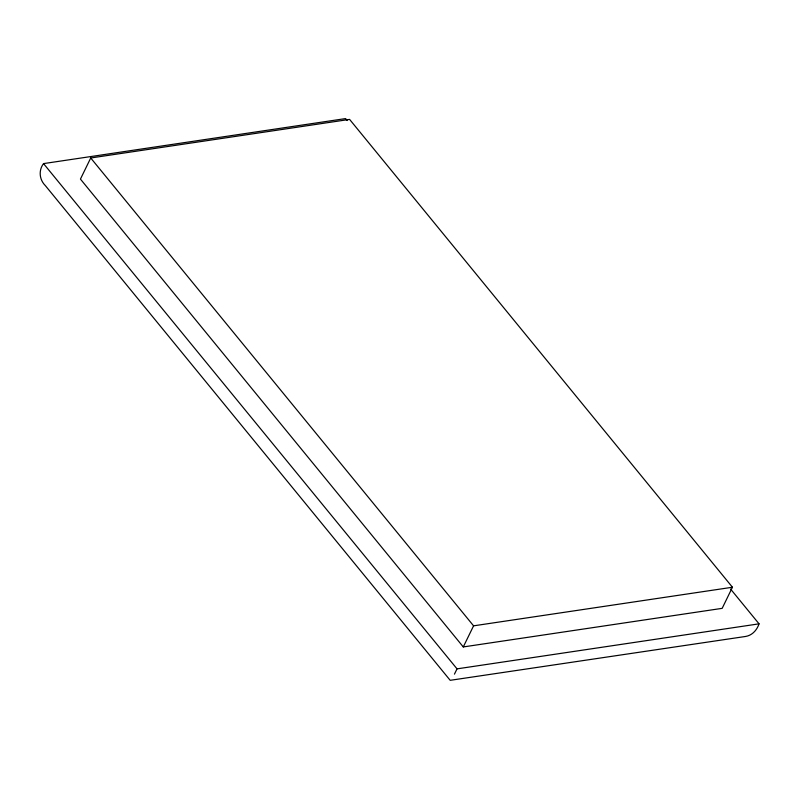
<?xml version="1.0" encoding="UTF-8"?>
<svg xmlns="http://www.w3.org/2000/svg" width="799" height="799" viewBox="0 0 799 799"><rect width="100%" height="100%" fill="white"/><g stroke="black" fill="none" stroke-linecap="round" stroke-linejoin="round"><path stroke-width="1.2" d="M347.156 120.509L345.577 118.582L43.546 163.605C38.382 170.377 39.351 179.725 45.353 185.628L450.187 680.319L745.627 636.453C752.318 635.335 756.963 630.031 759.05 623.839L730.586 589.063M90.726 157.992L80.439 179.096L463.28 646.94L722.166 608.349L732.453 587.245L349.602 119.401L90.726 157.992L473.577 625.837L732.453 587.245M463.28 646.94L473.577 625.837M454.451 674.146L457.028 668.863L759.05 623.839M43.546 163.605L457.028 668.863"/></g></svg>
